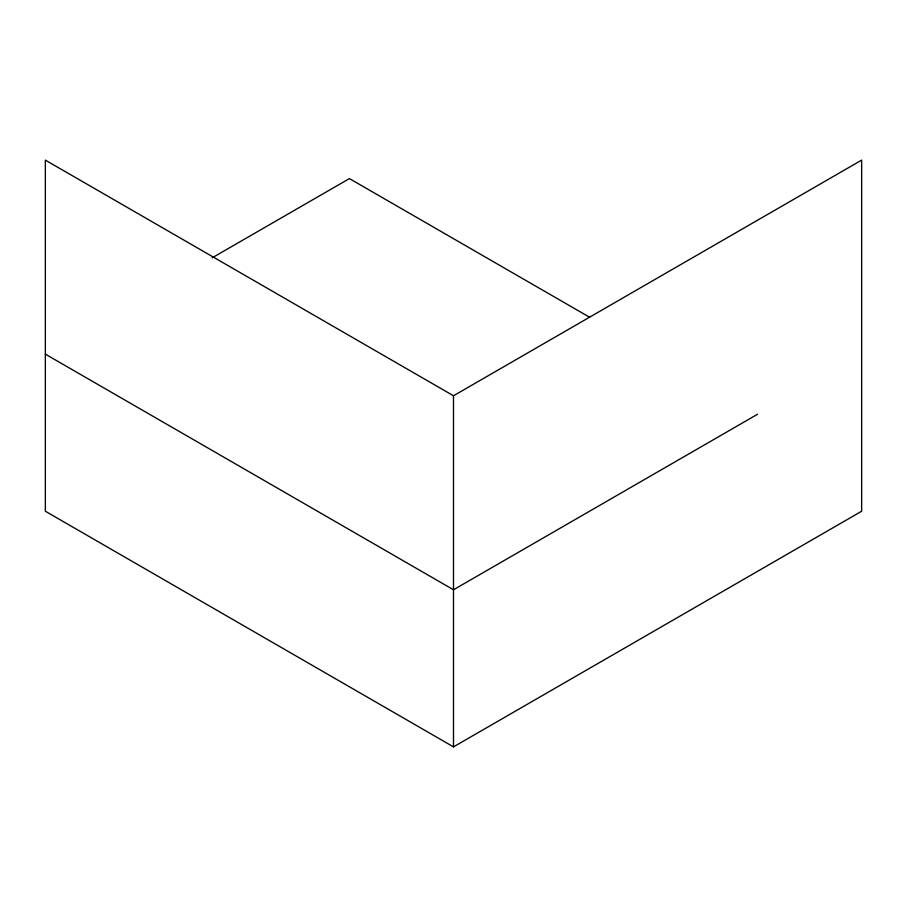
<?xml version="1.0" encoding="UTF-8"?>
<svg xmlns="http://www.w3.org/2000/svg" width="907" height="907" viewBox="0 0 907 907"><rect width="100%" height="100%" fill="white"/><g stroke="black" fill="none" stroke-linecap="round" stroke-linejoin="round"><path stroke-width="1.36" d="M212.102 257.86L349.422 178.588L589.652 317.28M453.5 395.769L861.65 160.12L861.65 511.231L453.5 746.88L45.35 511.231L45.35 160.12L453.5 395.769L453.5 746.88M757.572 414.227L453.5 589.777L45.35 354.138"/></g></svg>
